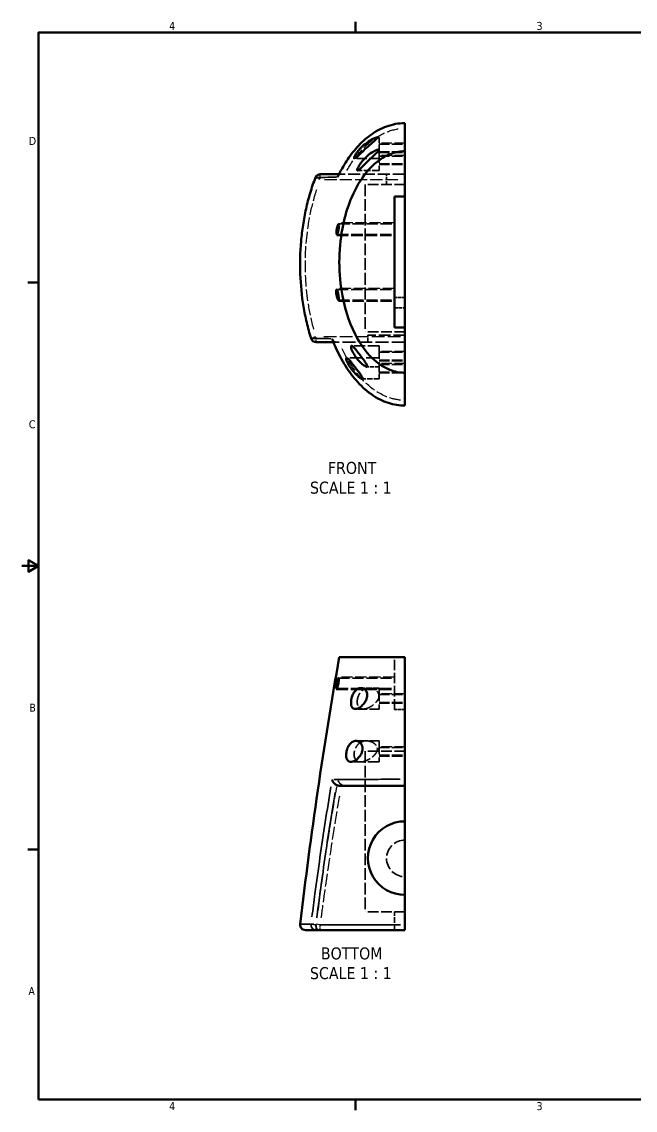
# Model space of a CAD drawing. Header units: millimetres. Extents: x 13 to 546, y 6 to 425.
# Drawn here: x 12.7 to 246.2, y 8.6 to 423.2 of the extents above; entities that cross this region are included whole.
import ezdxf

# ---------------------------------------------------------------- set-up
doc = ezdxf.new("R2010")
doc.units = ezdxf.units.MM
doc.header["$LTSCALE"] = 25.4
doc.linetypes.add('DASHED', pattern=[0.2067, 0.1654, -0.0413])
for name, color, linetype, lineweight in [('Border (ANSI)', 7, 'Continuous', 70), ('Hidden (ANSI)', 7, 'DASHED', 35), ('Hidden Narrow (ANSI)', 7, 'DASHED', 25), ('Symbol (ANSI)', 7, 'Continuous', 25), ('Visible (ANSI)', 7, 'Continuous', 50), ('Visible Narrow (ANSI)', 7, 'Continuous', 35)]:
    doc.layers.add(name, color=color, linetype=linetype, lineweight=lineweight)
doc.styles.add('Label Text (ANSI)', font='tahoma.ttf')
doc.styles.add('Note Text (ANSI)', font='tahoma.ttf')

# ---------------------------------------------------------------- blocks, each defined once
blk = doc.blocks.new('Borders Default Border')
at = {"layer": 'Border (ANSI)'}
for p, q in [((5.5, 16.5), (5.5, 16.66)), ((0.75, 12.75), (0.59, 12.75)), ((0.75, 4.25), (0.59, 4.25)), ((5.5, 0.5), (5.5, 0.34))]:
    blk.add_line(p, q, dxfattribs=at)
at = {"layer": 'Border (ANSI)', "flags": 128}
for points in [[(0.75, 0.5), (0.75, 16.5), (21.25, 16.5), (21.25, 0.5), (0.75, 0.5)], [(0.5, 8.5), (0.75, 8.5), (0.6, 8.587), (0.6, 8.413), (0.75, 8.5)]]:
    blk.add_lwpolyline(points, dxfattribs=at)
at = {"layer": 'Border (ANSI)', "char_height": 0.12, "attachment_point": 7, "style": 'Note Text (ANSI)'}
for s, insert in [('4', (2.708, 16.54)), ('3', (8.213, 16.537)), ('D', (0.606, 14.815)), ('C', (0.606, 10.563)), ('B', (0.613, 6.315)), ('A', (0.599, 2.065)), ('4', (2.708, 0.34)), ('3', (8.213, 0.337))]:
    blk.add_mtext(s, dxfattribs=dict(at, insert=insert))

msp = doc.modelspace()

# ---------------------------------------------------------------- linework, layer by layer
at = {"layer": 'Hidden (ANSI)', "ltscale": 0.060031}
msp.add_line((148.65, 379.15), (147.85, 379.15), dxfattribs=at)
at = {"layer": 'Hidden (ANSI)', "ltscale": 0.516027}
for p, q in [((148.65, 379.15), (148.65, 374.56)), ((148.65, 291.8), (148.65, 287.21))]:
    msp.add_line(p, q, dxfattribs=at)
at = {"layer": 'Hidden (ANSI)', "ltscale": 0.015845}
msp.add_line((148.65, 374.56), (148.44, 374.56), dxfattribs=at)
at = {"layer": 'Hidden (ANSI)', "ltscale": 0.940947}
for p, q in [((148.65, 376.65), (158.53, 376.65)), ((148.65, 373.65), (158.53, 373.65)), ((148.65, 372.06), (158.53, 372.06)), ((148.65, 369.06), (158.53, 369.06)), ((148.65, 297.3), (158.53, 297.3)), ((148.65, 294.3), (158.53, 294.3)), ((148.65, 292.71), (158.53, 292.71)), ((148.65, 289.71), (158.53, 289.71)), ((148.65, 166.91), (158.53, 166.91)), ((148.65, 163.91), (158.53, 163.91)), ((148.65, 146.78), (158.53, 146.78)), ((148.65, 143.78), (158.53, 143.78))]:
    msp.add_line(p, q, dxfattribs=at)
at = {"layer": 'Hidden (ANSI)', "ltscale": 1.196756}
for p, q in [((148.65, 374.56), (148.65, 366.56)), ((148.65, 299.8), (148.65, 291.8)), ((148.65, 169.41), (148.65, 161.41)), ((148.65, 149.28), (148.65, 141.28))]:
    msp.add_line(p, q, dxfattribs=at)
at = {"layer": 'Hidden (ANSI)', "ltscale": 0.891904}
msp.add_line((148.65, 371.15), (139.29, 371.15), dxfattribs=at)
at = {"layer": 'Hidden (ANSI)', "ltscale": 0.400317}
msp.add_line((133.47, 365.18), (134.37, 365.18), dxfattribs=at)
at = {"layer": 'Hidden (ANSI)', "ltscale": 0.027202}
msp.add_line((134.37, 365.18), (134.43, 365.18), dxfattribs=at)
at = {"layer": 'Hidden (ANSI)', "ltscale": 0.101461}
msp.add_line((134.43, 365.18), (135.72, 365.18), dxfattribs=at)
at = {"layer": 'Hidden (ANSI)', "ltscale": 1.086303}
msp.add_line((158.53, 365.18), (135.72, 365.18), dxfattribs=at)
at = {"layer": 'Hidden (ANSI)', "ltscale": 0.611108}
msp.add_line((148.65, 366.56), (140.5, 366.56), dxfattribs=at)
at = {"layer": 'Hidden (ANSI)', "ltscale": 0.292549}
msp.add_line((151.53, 361.28), (151.53, 365.18), dxfattribs=at)
at = {"layer": 'Hidden (ANSI)', "ltscale": 0.958697}
for p, q in [((158.53, 361.28), (143.43, 361.28)), ((158.53, 305.08), (143.43, 305.08)), ((158.53, 145.31), (143.43, 145.31)), ((158.53, 84.11), (143.43, 84.11))]:
    msp.add_line(p, q, dxfattribs=at)
at = {"layer": 'Hidden (ANSI)', "ltscale": 1.070439}
msp.add_line((143.43, 361.28), (143.43, 305.08), dxfattribs=at)
at = {"layer": 'Hidden (ANSI)', "ltscale": 1.011202}
msp.add_line((133.3, 346.19), (154.53, 346.19), dxfattribs=at)
at = {"layer": 'Hidden (ANSI)', "ltscale": 1.044776}
msp.add_line((132.59, 342.19), (154.53, 342.19), dxfattribs=at)
at = {"layer": 'Hidden (ANSI)', "ltscale": 1.048241}
msp.add_line((132.52, 321.19), (154.53, 321.19), dxfattribs=at)
at = {"layer": 'Hidden (ANSI)', "ltscale": 1.016117}
msp.add_line((133.19, 317.19), (154.53, 317.19), dxfattribs=at)
at = {"layer": 'Hidden (ANSI)', "ltscale": 0.299852}
for p, q in [((158.53, 318.18), (154.53, 318.18)), ((154.53, 314.18), (158.53, 314.18)), ((158.53, 161.21), (154.53, 161.21))]:
    msp.add_line(p, q, dxfattribs=at)
at = {"layer": 'Hidden (ANSI)', "ltscale": 1.051882}
msp.add_line((158.53, 303.88), (144.43, 303.88), dxfattribs=at)
at = {"layer": 'Hidden (ANSI)', "ltscale": 0.202368}
msp.add_line((144.43, 303.88), (144.43, 301.18), dxfattribs=at)
at = {"layer": 'Hidden (ANSI)', "ltscale": 0.471826}
msp.add_line((132.36, 301.18), (131.33, 301.18), dxfattribs=at)
at = {"layer": 'Hidden (ANSI)', "ltscale": 0.020401}
msp.add_line((132.36, 301.18), (132.4, 301.18), dxfattribs=at)
at = {"layer": 'Hidden (ANSI)', "ltscale": 0.084509}
msp.add_line((133.49, 301.18), (132.4, 301.18), dxfattribs=at)
at = {"layer": 'Hidden (ANSI)', "ltscale": 1.192614}
msp.add_line((158.53, 301.18), (133.49, 301.18), dxfattribs=at)
at = {"layer": 'Hidden (ANSI)', "ltscale": 0.99778}
msp.add_line((148.65, 299.8), (138.17, 299.8), dxfattribs=at)
at = {"layer": 'Hidden (ANSI)', "ltscale": 1.177346}
msp.add_line((148.65, 295.21), (136.29, 295.21), dxfattribs=at)
at = {"layer": 'Hidden (ANSI)', "ltscale": 0.352322}
msp.add_line((148.65, 291.8), (143.95, 291.8), dxfattribs=at)
at = {"layer": 'Hidden (ANSI)', "ltscale": 0.478925}
msp.add_line((148.65, 287.21), (142.26, 287.21), dxfattribs=at)
at = {"layer": 'Hidden (ANSI)', "ltscale": 0.952348}
msp.add_line((154.53, 161.21), (154.53, 181.21), dxfattribs=at)
at = {"layer": 'Hidden (ANSI)', "ltscale": 1.016409}
msp.add_line((133.19, 173.21), (154.53, 173.21), dxfattribs=at)
at = {"layer": 'Hidden (ANSI)', "ltscale": 1.050631}
msp.add_line((132.47, 169.21), (154.53, 169.21), dxfattribs=at)
at = {"layer": 'Hidden (ANSI)', "ltscale": 0.517718}
msp.add_line((148.65, 169.41), (141.75, 169.41), dxfattribs=at)
at = {"layer": 'Hidden (ANSI)', "ltscale": 0.858084}
msp.add_line((148.65, 161.41), (139.64, 161.41), dxfattribs=at)
at = {"layer": 'Hidden (ANSI)', "ltscale": 0.8351}
msp.add_line((148.65, 149.28), (139.88, 149.28), dxfattribs=at)
at = {"layer": 'Hidden (ANSI)', "ltscale": 1.059704}
msp.add_line((143.43, 145.31), (143.43, 84.11), dxfattribs=at)
at = {"layer": 'Hidden (ANSI)', "ltscale": 1.017646}
msp.add_line((148.65, 141.28), (137.97, 141.28), dxfattribs=at)
at = {"layer": 'Hidden (ANSI)', "ltscale": 0.517318}
msp.add_line((154.53, 77.21), (154.53, 84.11), dxfattribs=at)
at = {"layer": 'Hidden (ANSI)', "ltscale": 1.047162}
msp.add_arc((158.53, 104.51), 7, 90, 270, dxfattribs=at)
at = {"layer": 'Hidden (ANSI)', "ltscale": 0.179649}
msp.add_open_spline([(134.43, 365.18), (134.22, 365.18), (134.02, 365.14), (133.61, 364.98), (133.41, 364.83), (133.17, 364.55), (133.1, 364.43), (133.04, 364.31)], degree=3, knots=[0, 0, 0, 0, 0.0759867, 0.0759867, 0.1781438, 0.1781438, 0.2383045, 0.2383045, 0.2383045, 0.2383045], dxfattribs=at)
at = {"layer": 'Hidden (ANSI)', "ltscale": 0.193706}
msp.add_open_spline([(132.4, 301.18), (132.2, 301.18), (132, 301.21), (131.61, 301.36), (131.42, 301.49), (131.12, 301.81), (131.01, 301.99), (130.93, 302.19)], degree=3, knots=[-0.3025232, -0.3025232, -0.3025232, -0.3025232, -0.2313211, -0.2313211, -0.1362394, -0.1362394, -0.0429969, -0.0429969, -0.0429969, -0.0429969], dxfattribs=at)
at = {"layer": 'Hidden (ANSI)', "ltscale": 1.214758}
msp.add_open_spline([(132.46, 169.39), (132.45, 169.43), (132.45, 169.47), (132.43, 169.64), (132.43, 169.8), (132.46, 170.2), (132.48, 170.44), (132.55, 170.95), (132.59, 171.21), (132.69, 171.73), (132.74, 171.98), (132.86, 172.44), (132.93, 172.65), (133.04, 172.96), (133.1, 173.06), (133.19, 173.19), (133.23, 173.21), (133.3, 173.2), (133.33, 173.17), (133.39, 173.03), (133.41, 172.92), (133.43, 172.62), (133.43, 172.43), (133.4, 171.98), (133.38, 171.73), (133.3, 171.21), (133.25, 170.95), (133.13, 170.44), (133.07, 170.21), (132.93, 169.78), (132.86, 169.6), (132.74, 169.36), (132.68, 169.28), (132.6, 169.21), (132.56, 169.2), (132.5, 169.25), (132.48, 169.31), (132.46, 169.39)], degree=3, knots=[-1.278527, -1.278527, -1.278527, -1.278527, -1.25344, -1.25344, -1.180474, -1.180474, -1.102227, -1.102227, -1.021704, -1.021704, -0.942033, -0.942033, -0.858075, -0.858075, -0.785274, -0.785274, -0.722041, -0.722041, -0.660059, -0.660059, -0.592172, -0.592172, -0.515067, -0.515067, -0.437083, -0.437083, -0.356631, -0.356631, -0.276387, -0.276387, -0.191619, -0.191619, -0.122376, -0.122376, -0.061811, -0.061811, 0, 0, 0, 0], dxfattribs=at)
at = {"layer": 'Hidden (ANSI)', "ltscale": 1.17853}
msp.add_open_spline([(141.95, 161.5), (141.72, 161.57), (141.5, 161.67), (141.05, 162), (140.84, 162.26), (140.53, 162.88), (140.43, 163.23), (140.34, 164), (140.34, 164.41), (140.46, 165.29), (140.57, 165.74), (140.92, 166.7), (141.18, 167.17), (141.84, 168.09), (142.28, 168.51), (143.4, 169.2), (144.07, 169.39), (145.52, 169.43), (146.29, 169.23), (147.43, 168.61), (147.85, 168.26), (148.33, 167.6), (148.48, 167.32), (148.63, 166.76), (148.65, 166.51), (148.62, 165.96), (148.55, 165.67), (148.26, 164.95), (147.99, 164.54), (147.21, 163.6), (146.57, 163.04), (145.17, 162.11), (144.42, 161.75), (143.05, 161.38), (142.46, 161.36), (141.95, 161.5)], degree=3, knots=[-2.991896, -2.991896, -2.991896, -2.991896, -2.87525, -2.87525, -2.727675, -2.727675, -2.597111, -2.597111, -2.469593, -2.469593, -2.332664, -2.332664, -2.166637, -2.166637, -1.963691, -1.963691, -1.723685, -1.723685, -1.447055, -1.447055, -1.241791, -1.241791, -1.121778, -1.121778, -1.031571, -1.031571, -0.931719, -0.931719, -0.773649, -0.773649, -0.516023, -0.516023, -0.251025, -0.251025, 0, 0, 0, 0], dxfattribs=at)
at = {"layer": 'Hidden (ANSI)', "ltscale": 1.005126}
msp.add_open_spline([(141.26, 141.32), (140.91, 141.37), (140.57, 141.49), (140, 141.86), (139.76, 142.12), (139.4, 142.73), (139.28, 143.07), (139.15, 143.82), (139.14, 144.21), (139.22, 145.06), (139.32, 145.5), (139.64, 146.42), (139.88, 146.88), (140.51, 147.79), (140.94, 148.23), (142.03, 148.95), (142.67, 149.17), (144.11, 149.35), (144.9, 149.23), (146.26, 148.73), (146.82, 148.38), (147.5, 147.69), (147.72, 147.38), (147.96, 146.79), (148.02, 146.55), (148.04, 146.01), (148, 145.73), (147.79, 145.08), (147.6, 144.73), (146.98, 143.86), (146.44, 143.35), (145.07, 142.32), (144.2, 141.85), (142.57, 141.31), (141.87, 141.23), (141.26, 141.32)], degree=3, knots=[-3.210487, -3.210487, -3.210487, -3.210487, -3.049012, -3.049012, -2.897279, -2.897279, -2.764695, -2.764695, -2.636933, -2.636933, -2.500361, -2.500361, -2.334445, -2.334445, -2.126086, -2.126086, -1.886859, -1.886859, -1.595586, -1.595586, -1.339296, -1.339296, -1.185715, -1.185715, -1.087279, -1.087279, -0.983858, -0.983858, -0.838857, -0.838857, -0.589207, -0.589207, -0.275307, -0.275307, 0, 0, 0, 0], dxfattribs=at)
at = {"layer": 'Hidden (ANSI)', "ltscale": 0.211927}
msp.add_open_spline([(134.43, 132.57), (134.22, 132.7), (134.02, 132.86), (133.61, 133.26), (133.41, 133.51), (133.11, 134.02), (133, 134.27), (132.93, 134.52), (132.93, 134.52), (132.93, 134.52)], degree=3, knots=[0, 0, 0, 0, 0.0759867, 0.0759867, 0.1781438, 0.1781438, 0.2800454, 0.2800454, 0.2809061, 0.2809061, 0.2809061, 0.2809061], dxfattribs=at)
at = {"layer": 'Hidden (ANSI)', "ltscale": 0.101461}
msp.add_open_spline([(134.43, 132.57), (134.53, 132.51), (134.64, 132.45), (135.06, 132.27), (135.39, 132.21), (135.72, 132.21)], degree=3, knots=[-0.1357232, -0.1357232, -0.1357232, -0.1357232, -0.0987747, -0.0987747, 0, 0, 0, 0], dxfattribs=at)
at = {"layer": 'Hidden Narrow (ANSI)', "ltscale": 0.940947}
for p, q in [((158.53, 376.92), (148.65, 376.92)), ((148.65, 373.38), (158.53, 373.38)), ((158.53, 372.33), (148.65, 372.33)), ((148.65, 368.78), (158.53, 368.78)), ((158.53, 297.57), (148.65, 297.57)), ((148.65, 294.03), (158.53, 294.03)), ((158.53, 292.98), (148.65, 292.98)), ((148.65, 289.44), (158.53, 289.44)), ((158.53, 167.18), (148.65, 167.18)), ((148.65, 163.64), (158.53, 163.64)), ((158.53, 147.05), (148.65, 147.05)), ((148.65, 143.51), (158.53, 143.51))]:
    msp.add_line(p, q, dxfattribs=at)
at = {"layer": 'Hidden Narrow (ANSI)', "ltscale": 0.211924}
for p, q in [((126.32, 363.34), (126.32, 365.18)), ((124.68, 301.18), (124.68, 303.02)), ((126.32, 77.22), (126.32, 79.05))]:
    msp.add_line(p, q, dxfattribs=at)
at = {"layer": 'Hidden Narrow (ANSI)', "ltscale": 0.195281}
msp.add_line((124.49, 363.88), (126.19, 363.23), dxfattribs=at)
at = {"layer": 'Hidden Narrow (ANSI)', "ltscale": 1.10425}
msp.add_line((127.93, 363.18), (156.92, 363.18), dxfattribs=at)
at = {"layer": 'Hidden Narrow (ANSI)', "ltscale": 1.007416}
msp.add_line((154.53, 346.56), (133.38, 346.56), dxfattribs=at)
at = {"layer": 'Hidden Narrow (ANSI)', "ltscale": 1.047372}
msp.add_line((132.54, 341.81), (154.53, 341.81), dxfattribs=at)
at = {"layer": 'Hidden Narrow (ANSI)', "ltscale": 1.050705}
msp.add_line((154.53, 321.56), (132.47, 321.56), dxfattribs=at)
at = {"layer": 'Hidden Narrow (ANSI)', "ltscale": 1.012476}
msp.add_line((133.27, 316.81), (154.53, 316.81), dxfattribs=at)
at = {"layer": 'Hidden Narrow (ANSI)', "ltscale": 0.195926}
msp.add_line((124.54, 303.13), (122.81, 302.59), dxfattribs=at)
at = {"layer": 'Hidden Narrow (ANSI)', "ltscale": 1.160499}
msp.add_line((156.84, 303.18), (126.38, 303.18), dxfattribs=at)
at = {"layer": 'Hidden Narrow (ANSI)', "ltscale": 1.013135}
msp.add_line((154.53, 173.59), (133.26, 173.59), dxfattribs=at)
at = {"layer": 'Hidden Narrow (ANSI)', "ltscale": 1.053843}
msp.add_line((132.4, 168.83), (154.53, 168.83), dxfattribs=at)
at = {"layer": 'Hidden Narrow (ANSI)', "ltscale": 0.162948}
msp.add_line((126.2, 79.23), (124.52, 79.45), dxfattribs=at)
at = {"layer": 'Hidden Narrow (ANSI)', "ltscale": 0.228566}
msp.add_ellipse((126.32, 79.21), major_axis=(0, -2), ratio=0.933858, start_param=4.673797, end_param=6.198481, dxfattribs=at)
at = {"layer": 'Hidden Narrow (ANSI)', "ltscale": 1.033533}
msp.add_open_spline([(136.44, 366.51), (137.72, 368.77), (139.17, 370.93), (142.14, 374.52), (143.59, 376.01), (145.18, 377.33), (146.34, 378.3), (147.59, 379.18), (151.02, 381.13), (153.33, 381.99), (156.16, 382.44), (156.59, 382.5), (157.03, 382.53)], degree=3, knots=[10.284039, 10.284039, 10.284039, 10.284039, 11.062738, 11.062738, 11.682755, 11.682755, 11.682755, 12.138037, 12.138037, 12.866487, 12.866487, 12.997293, 12.997293, 12.997293, 12.997293], dxfattribs=at)
at = {"layer": 'Hidden Narrow (ANSI)', "ltscale": 1.047157}
msp.add_open_spline([(123.83, 306.11), (122.98, 309.24), (122.31, 312.42), (120.87, 321.51), (120.5, 327.48), (120.66, 333.45), (120.81, 339.14), (121.44, 344.82), (123.3, 353.75), (124.19, 357.07), (125.29, 360.31)], degree=3, knots=[5.420206, 5.420206, 5.420206, 5.420206, 6.393373, 6.393373, 8.182291, 8.182291, 8.182291, 9.891532, 9.891532, 10.918787, 10.918787, 10.918787, 10.918787], dxfattribs=at)
at = {"layer": 'Hidden Narrow (ANSI)', "ltscale": 1.011793}
msp.add_open_spline([(156.77, 279.08), (154.98, 279.26), (153.22, 279.71), (148.5, 281.61), (145.77, 283.56), (143.41, 285.85), (141.75, 287.46), (140.26, 289.25), (137.15, 293.66), (135.65, 296.36), (134.3, 299.29), (134.25, 299.42), (134.19, 299.55)], degree=3, knots=[0.177071, 0.177071, 0.177071, 0.177071, 0.716173, 0.716173, 1.703204, 1.703204, 1.703204, 2.396999, 2.396999, 3.321925, 3.321925, 3.364352, 3.364352, 3.364352, 3.364352], dxfattribs=at)
at = {"layer": 'Hidden Narrow (ANSI)', "ltscale": 1.185614}
msp.add_open_spline([(156.74, 134.61), (156.3, 134.61), (155.86, 134.61), (152.76, 134.6), (150.23, 134.6), (146.51, 134.58), (145.17, 134.58), (143.92, 134.57), (142.22, 134.56), (140.69, 134.56), (137.37, 134.54), (135.72, 134.53), (134.08, 134.53), (133.88, 134.53), (133.68, 134.53)], degree=3, knots=[-12.986108, -12.986108, -12.986108, -12.986108, -12.866487, -12.866487, -12.138037, -12.138037, -11.682755, -11.682755, -11.682755, -11.062738, -11.062738, -10.198363, -10.198363, -10.071531, -10.071531, -10.071531, -10.071531], dxfattribs=at)
at = {"layer": 'Hidden Narrow (ANSI)', "ltscale": 1.061227}
msp.add_open_spline([(132.45, 131.78), (130.89, 122.85), (129.45, 113.89), (128.09, 104.93), (127.39, 100.31), (126.72, 95.7), (125.65, 88.13), (125.24, 85.17), (124.84, 82.22)], degree=3, knots=[-5.512404, -5.512404, -5.512404, -5.512404, -2.795589, -2.795589, -2.795589, -1.397794, -1.397794, -0.504451, -0.504451, -0.504451, -0.504451], dxfattribs=at)
at = {"layer": 'Hidden Narrow (ANSI)', "ltscale": 1.148741}
msp.add_open_spline([(126.68, 81.87), (127.08, 84.86), (127.49, 87.84), (128.56, 95.44), (129.23, 100.04), (129.92, 104.65), (131.17, 112.97), (132.5, 121.28), (133.91, 129.57)], degree=3, knots=[0.494296, 0.494296, 0.494296, 0.494296, 1.397794, 1.397794, 2.795589, 2.795589, 2.795589, 5.31946, 5.31946, 5.31946, 5.31946], dxfattribs=at)
at = {"layer": 'Hidden Narrow (ANSI)', "ltscale": 0.024472}
msp.add_open_spline([(134.37, 132.23), (134.39, 132.34), (134.41, 132.44), (134.43, 132.55)], degree=3, dxfattribs=at)
at = {"layer": 'Hidden Narrow (ANSI)', "ltscale": 1.15788}
msp.add_open_spline([(123.88, 79.46), (122.53, 79.45), (121.47, 79.45), (119.47, 79.45), (118.82, 79.45), (118.67, 79.45), (118.66, 79.45), (118.65, 79.45), (118.65, 79.45)], degree=3, knots=[-11.058989, -11.058989, -11.058989, -11.058989, -9.891532, -9.891532, -8.182291, -8.182291, -8.182291, -8.084045, -8.084045, -8.084045, -8.084045], dxfattribs=at)
at = {"layer": 'Visible (ANSI)'}
for p, q in [((158.53, 384.6), (158.53, 384.56)), ((158.53, 384.56), (158.53, 373.89)), ((158.53, 356.69), (158.53, 373.89)), ((126.32, 365.18), (133.47, 365.18)), ((158.53, 356.69), (154.53, 356.69)), ((154.53, 356.69), (154.53, 306.69)), ((158.53, 306.69), (158.53, 356.69)), ((154.53, 306.69), (158.53, 306.69)), ((158.53, 289.48), (158.53, 306.69)), ((131.33, 301.18), (124.68, 301.18)), ((158.53, 289.48), (158.53, 277.04)), ((158.53, 277.04), (158.53, 276.99)), ((133.54, 181.21), (158.53, 181.21)), ((158.53, 181.21), (158.53, 134.64)), ((158.53, 134.64), (158.53, 132.21)), ((158.53, 132.21), (133.49, 132.21)), ((158.53, 118.61), (158.53, 132.21)), ((158.53, 90.61), (158.53, 118.61)), ((158.53, 79.21), (158.53, 90.61)), ((158.53, 77.21), (158.53, 79.21)), ((124.68, 77.21), (120.62, 77.21)), ((158.53, 77.21), (124.68, 77.21))]:
    msp.add_line(p, q, dxfattribs=at)
for centre, radius, start, end in [((126.32, 363.18), 2, 90, 159.0444), ((124.68, 303.18), 2, 197.2946, 270), ((158.43, 104.61), 14, 89.5943, 270.4057), ((120.62, 79.21), 2, 173.2553, 270)]:
    msp.add_arc(centre, radius, start, end, dxfattribs=at)
for points, knots in [([(133.04, 364.31), (134, 366.3), (135.08, 368.25), (137.51, 372), (138.86, 373.8), (141.89, 377.15), (143.57, 378.71), (146.37, 380.74), (147.34, 381.36), (149.39, 382.47), (150.46, 382.95), (152.67, 383.75), (153.82, 384.07), (156.15, 384.49), (157.34, 384.6), (158.53, 384.6)], [9.938061, 9.938061, 9.938061, 9.938061, 10.580055, 10.580055, 11.222048, 11.222048, 11.864042, 11.864042, 12.185039, 12.185039, 12.506035, 12.506035, 12.827032, 12.827032, 13.148029, 13.148029, 13.148029, 13.148029]), ([(141.26, 374.63), (140.91, 374.23), (140.57, 373.81), (140, 373.03), (139.76, 372.66), (139.4, 372.05), (139.28, 371.79), (139.15, 371.41), (139.14, 371.28), (139.22, 371.13), (139.32, 371.14), (139.64, 371.28), (139.88, 371.46), (140.51, 371.98), (140.94, 372.38), (142.03, 373.41), (142.67, 374.02), (144.11, 375.37), (144.9, 376.08), (146.26, 377.27), (146.82, 377.75), (147.5, 378.36), (147.72, 378.58), (147.96, 378.86), (148.02, 378.96), (148.04, 379.1), (148, 379.14), (147.79, 379.17), (147.6, 379.13), (146.98, 378.93), (146.44, 378.7), (145.07, 377.93), (144.2, 377.34), (142.57, 376), (141.87, 375.31), (141.26, 374.63)], [-3.210487, -3.210487, -3.210487, -3.210487, -3.049012, -3.049012, -2.897279, -2.897279, -2.764695, -2.764695, -2.636933, -2.636933, -2.500361, -2.500361, -2.334445, -2.334445, -2.126086, -2.126086, -1.886859, -1.886859, -1.595586, -1.595586, -1.339296, -1.339296, -1.185715, -1.185715, -1.087279, -1.087279, -0.983858, -0.983858, -0.838857, -0.838857, -0.589207, -0.589207, -0.275307, -0.275307, 0, 0, 0, 0]), ([(158.53, 373.89), (156.86, 373.89), (155.21, 373.6), (151.94, 372.5), (150.37, 371.66), (146.17, 368.71), (143.66, 365.97), (138.34, 357.59), (136, 351.34), (133.14, 336.06), (133.15, 327.1), (135.91, 312.64), (137.87, 307.09), (142.2, 299.47), (144.33, 296.61), (148.67, 292.77), (150.64, 291.46), (154.65, 289.88), (156.57, 289.48), (158.53, 289.48)], [-10.365401, -10.365401, -10.365401, -10.365401, -9.745224, -9.745224, -9.087405, -9.087405, -7.849207, -7.849207, -6.059419, -6.059419, -3.904824, -3.904824, -2.323842, -2.323842, -1.291761, -1.291761, -0.590045, -0.590045, 0, 0, 0, 0]), ([(141.95, 369.7), (141.72, 369.4), (141.5, 369.09), (141.05, 368.41), (140.84, 368.04), (140.53, 367.42), (140.43, 367.17), (140.34, 366.79), (140.34, 366.66), (140.46, 366.53), (140.57, 366.54), (140.92, 366.73), (141.18, 366.93), (141.84, 367.52), (142.28, 367.96), (143.4, 369.09), (144.07, 369.77), (145.52, 371.21), (146.29, 371.94), (147.43, 373.01), (147.85, 373.41), (148.33, 373.91), (148.48, 374.08), (148.63, 374.33), (148.65, 374.41), (148.62, 374.53), (148.55, 374.56), (148.26, 374.55), (147.99, 374.48), (147.21, 374.17), (146.57, 373.85), (145.17, 372.91), (144.42, 372.32), (143.05, 371.02), (142.46, 370.35), (141.95, 369.7)], [-2.991896, -2.991896, -2.991896, -2.991896, -2.87525, -2.87525, -2.727675, -2.727675, -2.597111, -2.597111, -2.469593, -2.469593, -2.332664, -2.332664, -2.166637, -2.166637, -1.963691, -1.963691, -1.723685, -1.723685, -1.447055, -1.447055, -1.241791, -1.241791, -1.121778, -1.121778, -1.031571, -1.031571, -0.931719, -0.931719, -0.773649, -0.773649, -0.516023, -0.516023, -0.251025, -0.251025, 0, 0, 0, 0]), ([(122.77, 302.58), (122.15, 304.57), (121.61, 306.59), (120.66, 310.64), (120.25, 312.69), (119.24, 318.84), (118.84, 322.98), (118.54, 331.29), (118.64, 335.45), (119.18, 341.66), (119.43, 343.73), (120.06, 347.84), (120.44, 349.88), (121.33, 353.95), (121.85, 355.97), (123.04, 359.96), (123.71, 361.94), (124.46, 363.9)], [5.11473, 5.11473, 5.11473, 5.11473, 5.725683, 5.725683, 6.336637, 6.336637, 7.558543, 7.558543, 8.78045, 8.78045, 9.391403, 9.391403, 10.002357, 10.002357, 10.61331, 10.61331, 11.224264, 11.224264, 11.224264, 11.224264]), ([(133.04, 364.31), (133, 364.22), (132.96, 364.13), (132.93, 364.03), (132.93, 364.03), (132.93, 364.03)], [0.23830452, 0.23830452, 0.23830452, 0.23830452, 0.28004535, 0.28004535, 0.28090614, 0.28090614, 0.28090614, 0.28090614]), ([(132.46, 343.35), (132.45, 343.27), (132.45, 343.2), (132.43, 342.92), (132.43, 342.74), (132.46, 342.44), (132.48, 342.32), (132.55, 342.19), (132.59, 342.17), (132.69, 342.24), (132.74, 342.32), (132.86, 342.59), (132.93, 342.77), (133.04, 343.18), (133.1, 343.39), (133.19, 343.82), (133.23, 344.03), (133.3, 344.44), (133.33, 344.64), (133.39, 345.05), (133.41, 345.25), (133.43, 345.63), (133.43, 345.79), (133.4, 346.05), (133.38, 346.13), (133.3, 346.2), (133.25, 346.19), (133.13, 346.05), (133.07, 345.93), (132.93, 345.61), (132.86, 345.4), (132.74, 344.97), (132.68, 344.75), (132.6, 344.34), (132.56, 344.14), (132.5, 343.74), (132.48, 343.54), (132.46, 343.35)], [-1.278527, -1.278527, -1.278527, -1.278527, -1.25344, -1.25344, -1.180474, -1.180474, -1.102227, -1.102227, -1.021704, -1.021704, -0.942033, -0.942033, -0.858075, -0.858075, -0.785274, -0.785274, -0.722041, -0.722041, -0.660059, -0.660059, -0.592172, -0.592172, -0.515067, -0.515067, -0.437083, -0.437083, -0.356631, -0.356631, -0.276387, -0.276387, -0.191619, -0.191619, -0.122376, -0.122376, -0.061811, -0.061811, 0, 0, 0, 0]), ([(132.49, 319.08), (132.5, 318.98), (132.52, 318.89), (132.59, 318.57), (132.64, 318.35), (132.77, 317.91), (132.84, 317.71), (132.98, 317.4), (133.05, 317.29), (133.16, 317.18), (133.21, 317.17), (133.28, 317.25), (133.31, 317.34), (133.34, 317.59), (133.34, 317.76), (133.32, 318.14), (133.31, 318.34), (133.26, 318.74), (133.23, 318.93), (133.16, 319.34), (133.12, 319.55), (133.03, 319.99), (132.97, 320.21), (132.85, 320.62), (132.79, 320.8), (132.67, 321.06), (132.61, 321.14), (132.51, 321.2), (132.47, 321.18), (132.4, 321.05), (132.38, 320.94), (132.35, 320.65), (132.35, 320.45), (132.36, 320.06), (132.38, 319.86), (132.42, 319.47), (132.45, 319.27), (132.49, 319.08)], [-1.279083, -1.279083, -1.279083, -1.279083, -1.250041, -1.250041, -1.178041, -1.178041, -1.093651, -1.093651, -1.010352, -1.010352, -0.932781, -0.932781, -0.859115, -0.859115, -0.781713, -0.781713, -0.71565, -0.71565, -0.654838, -0.654838, -0.591073, -0.591073, -0.515783, -0.515783, -0.43227, -0.43227, -0.350283, -0.350283, -0.273039, -0.273039, -0.199544, -0.199544, -0.122121, -0.122121, -0.059149, -0.059149, 0, 0, 0, 0]), ([(130.93, 302.19), (130.9, 302.28), (130.87, 302.38), (130.85, 302.48), (130.85, 302.48), (130.85, 302.48)], [-0.04299687, -0.04299687, -0.04299687, -0.04299687, 0, 0, 0.00087374, 0.00087374, 0.00087374, 0.00087374]), ([(158.53, 276.99), (157.48, 276.99), (156.42, 277.08), (154.32, 277.42), (153.27, 277.67), (151.16, 278.36), (150.09, 278.8), (147.91, 279.89), (146.82, 280.56), (144.68, 282.06), (143.65, 282.9), (141.7, 284.69), (140.78, 285.64), (138.2, 288.6), (136.7, 290.73), (134.04, 295.17), (132.88, 297.48), (131.55, 300.62), (131.23, 301.4), (130.93, 302.19)], [0, 0, 0, 0, 0.283988, 0.283988, 0.575515, 0.575515, 0.890271, 0.890271, 1.245369, 1.245369, 1.618071, 1.618071, 1.990773, 1.990773, 2.736178, 2.736178, 3.481582, 3.481582, 3.727022, 3.727022, 3.727022, 3.727022]), ([(138.74, 297.34), (138.8, 297.21), (138.87, 297.08), (139.22, 296.44), (139.54, 295.93), (140.36, 294.78), (140.87, 294.17), (141.85, 293.14), (142.33, 292.71), (143.08, 292.16), (143.37, 291.99), (143.79, 291.82), (143.94, 291.79), (144.13, 291.84), (144.17, 291.92), (144.15, 292.19), (144.08, 292.36), (143.84, 292.83), (143.65, 293.14), (143.15, 293.89), (142.8, 294.37), (141.99, 295.48), (141.53, 296.1), (140.63, 297.27), (140.19, 297.83), (139.46, 298.72), (139.16, 299.06), (138.67, 299.54), (138.48, 299.7), (138.19, 299.83), (138.09, 299.82), (137.99, 299.65), (137.98, 299.5), (138.04, 299.06), (138.12, 298.77), (138.37, 298.09), (138.54, 297.72), (138.74, 297.34)], [-2.851776, -2.851776, -2.851776, -2.851776, -2.805397, -2.805397, -2.625469, -2.625469, -2.381518, -2.381518, -2.151811, -2.151811, -1.987999, -1.987999, -1.864461, -1.864461, -1.744711, -1.744711, -1.627752, -1.627752, -1.483545, -1.483545, -1.297153, -1.297153, -1.081596, -1.081596, -0.866345, -0.866345, -0.689662, -0.689662, -0.539391, -0.539391, -0.405575, -0.405575, -0.276214, -0.276214, -0.137991, -0.137991, 0, 0, 0, 0]), ([(137.48, 291.94), (137.65, 291.67), (137.84, 291.39), (138.46, 290.51), (138.93, 289.93), (139.9, 288.86), (140.42, 288.37), (141.23, 287.72), (141.54, 287.5), (142, 287.26), (142.16, 287.2), (142.37, 287.21), (142.43, 287.26), (142.43, 287.47), (142.38, 287.63), (142.16, 288.07), (141.97, 288.36), (141.48, 289.08), (141.16, 289.53), (140.42, 290.51), (140, 291.06), (139.15, 292.15), (138.72, 292.7), (137.94, 293.66), (137.59, 294.09), (137.01, 294.71), (136.78, 294.93), (136.44, 295.18), (136.32, 295.23), (136.16, 295.17), (136.13, 295.07), (136.15, 294.73), (136.22, 294.49), (136.43, 293.89), (136.59, 293.54), (136.98, 292.77), (137.21, 292.36), (137.48, 291.94)], [-2.875866, -2.875866, -2.875866, -2.875866, -2.776165, -2.776165, -2.552395, -2.552395, -2.313328, -2.313328, -2.143238, -2.143238, -2.017774, -2.017774, -1.907737, -1.907737, -1.789223, -1.789223, -1.64871, -1.64871, -1.472702, -1.472702, -1.268156, -1.268156, -1.05784, -1.05784, -0.861162, -0.861162, -0.698438, -0.698438, -0.558541, -0.558541, -0.428344, -0.428344, -0.289089, -0.289089, -0.148201, -0.148201, 0, 0, 0, 0]), ([(132.49, 169.21), (132.5, 169.22), (132.52, 169.23), (132.59, 169.29), (132.64, 169.38), (132.77, 169.64), (132.84, 169.83), (132.98, 170.27), (133.05, 170.52), (133.16, 171.03), (133.21, 171.29), (133.28, 171.78), (133.31, 172.01), (133.34, 172.45), (133.34, 172.64), (133.32, 172.93), (133.31, 173.04), (133.26, 173.17), (133.23, 173.2), (133.16, 173.22), (133.12, 173.19), (133.03, 173.06), (132.97, 172.95), (132.85, 172.63), (132.79, 172.43), (132.67, 171.96), (132.61, 171.7), (132.51, 171.18), (132.47, 170.92), (132.4, 170.44), (132.38, 170.22), (132.35, 169.82), (132.35, 169.64), (132.36, 169.4), (132.38, 169.32), (132.42, 169.22), (132.45, 169.2), (132.49, 169.21)], [-1.279083, -1.279083, -1.279083, -1.279083, -1.250041, -1.250041, -1.178041, -1.178041, -1.093651, -1.093651, -1.010352, -1.010352, -0.932781, -0.932781, -0.859115, -0.859115, -0.781713, -0.781713, -0.71565, -0.71565, -0.654838, -0.654838, -0.591073, -0.591073, -0.515783, -0.515783, -0.43227, -0.43227, -0.350283, -0.350283, -0.273039, -0.273039, -0.199544, -0.199544, -0.122121, -0.122121, -0.059149, -0.059149, 0, 0, 0, 0]), ([(138.74, 161.71), (138.8, 161.66), (138.87, 161.61), (139.22, 161.42), (139.54, 161.38), (140.36, 161.48), (140.87, 161.7), (141.85, 162.36), (142.33, 162.8), (143.08, 163.69), (143.37, 164.12), (143.79, 164.94), (143.94, 165.31), (144.13, 166.07), (144.17, 166.44), (144.15, 167.15), (144.08, 167.48), (143.84, 168.12), (143.65, 168.42), (143.15, 168.96), (142.8, 169.18), (141.99, 169.44), (141.53, 169.44), (140.63, 169.18), (140.19, 168.91), (139.46, 168.2), (139.16, 167.79), (138.67, 166.9), (138.48, 166.45), (138.19, 165.54), (138.09, 165.09), (137.99, 164.22), (137.98, 163.81), (138.04, 163.03), (138.12, 162.68), (138.37, 162.1), (138.54, 161.87), (138.74, 161.71)], [-2.851776, -2.851776, -2.851776, -2.851776, -2.805397, -2.805397, -2.625469, -2.625469, -2.381518, -2.381518, -2.151811, -2.151811, -1.987999, -1.987999, -1.864461, -1.864461, -1.744711, -1.744711, -1.627752, -1.627752, -1.483545, -1.483545, -1.297153, -1.297153, -1.081596, -1.081596, -0.866345, -0.866345, -0.689662, -0.689662, -0.539391, -0.539391, -0.405575, -0.405575, -0.276214, -0.276214, -0.137991, -0.137991, 0, 0, 0, 0]), ([(137.48, 141.35), (137.65, 141.3), (137.84, 141.28), (138.46, 141.3), (138.93, 141.45), (139.9, 141.99), (140.42, 142.39), (141.23, 143.28), (141.54, 143.71), (142, 144.54), (142.16, 144.92), (142.37, 145.67), (142.43, 146.03), (142.43, 146.75), (142.38, 147.11), (142.16, 147.8), (141.97, 148.13), (141.48, 148.71), (141.16, 148.94), (140.42, 149.26), (140, 149.32), (139.15, 149.21), (138.72, 149.04), (137.94, 148.48), (137.59, 148.12), (137.01, 147.27), (136.78, 146.83), (136.44, 145.92), (136.32, 145.47), (136.16, 144.59), (136.13, 144.17), (136.15, 143.34), (136.22, 142.95), (136.43, 142.28), (136.59, 142), (136.98, 141.57), (137.21, 141.43), (137.48, 141.35)], [-2.875866, -2.875866, -2.875866, -2.875866, -2.776165, -2.776165, -2.552395, -2.552395, -2.313328, -2.313328, -2.143238, -2.143238, -2.017774, -2.017774, -1.907737, -1.907737, -1.789223, -1.789223, -1.64871, -1.64871, -1.472702, -1.472702, -1.268156, -1.268156, -1.05784, -1.05784, -0.861162, -0.861162, -0.698438, -0.698438, -0.558541, -0.558541, -0.428344, -0.428344, -0.289089, -0.289089, -0.148201, -0.148201, 0, 0, 0, 0]), ([(132.4, 132.48), (132.2, 132.59), (132, 132.73), (131.61, 133.08), (131.42, 133.3), (131.05, 133.86), (130.91, 134.2), (130.85, 134.52), (130.85, 134.53), (130.85, 134.53)], [-0.3025232, -0.3025232, -0.3025232, -0.3025232, -0.2313211, -0.2313211, -0.1362394, -0.1362394, 0, 0, 0.0008737, 0.0008737, 0.0008737, 0.0008737]), ([(133.49, 132.21), (133.26, 132.21), (133.04, 132.24), (132.67, 132.35), (132.54, 132.41), (132.4, 132.48)], [-0.3595388, -0.3595388, -0.3595388, -0.3595388, -0.2920028, -0.2920028, -0.2468458, -0.2468458, -0.2468458, -0.2468458])]:
    msp.add_open_spline(points, degree=3, knots=knots, dxfattribs=at)
msp.add_open_spline([(118.63, 79.45), (122.66, 113.49), (127.61, 147.45), (133.54, 181.21)], degree=3, dxfattribs=at)
at = {"layer": 'Visible Narrow (ANSI)'}
for p, q in [((124.46, 363.9), (124.47, 363.89)), ((122.79, 302.59), (122.77, 302.58)), ((124.56, 79.23), (122.83, 79.44)), ((124.68, 77.22), (124.68, 79.05)), ((126.38, 79.21), (156.84, 79.21))]:
    msp.add_line(p, q, dxfattribs=at)
for centre, major_axis, ratio, start_param, end_param in [((126.32, 363.18), (0, 2), 0.99131, 0.060398, 1.14756), ((124.68, 303.18), (0, -2), 0.992312, 5.075609, 6.219629), ((124.68, 79.21), (0, -2), 0.954789, 4.678332, 6.198719)]:
    msp.add_ellipse(centre, major_axis=major_axis, ratio=ratio, start_param=start_param, end_param=end_param, dxfattribs=at)
for points, knots in [([(156.74, 384.47), (156.3, 384.43), (155.86, 384.38), (152.76, 383.89), (150.23, 382.93), (146.51, 380.82), (145.17, 379.88), (143.92, 378.84), (142.22, 377.44), (140.69, 375.86), (137.37, 371.85), (135.72, 369.33), (134.08, 366.31), (133.88, 365.92), (133.68, 365.53)], [-12.986108, -12.986108, -12.986108, -12.986108, -12.866487, -12.866487, -12.138037, -12.138037, -11.682755, -11.682755, -11.682755, -11.062738, -11.062738, -10.198363, -10.198363, -10.071531, -10.071531, -10.071531, -10.071531]), ([(123.41, 360.94), (122.28, 357.62), (121.37, 354.23), (119.47, 345.11), (118.82, 339.31), (118.67, 333.5), (118.51, 327.42), (118.89, 321.32), (120.36, 312.04), (121.04, 308.79), (121.91, 305.59)], [-10.918787, -10.918787, -10.918787, -10.918787, -9.891532, -9.891532, -8.182291, -8.182291, -8.182291, -6.393373, -6.393373, -5.420206, -5.420206, -5.420206, -5.420206]), ([(132.45, 364.02), (130.89, 363.99), (129.45, 363.96), (128.09, 363.94), (127.39, 363.93), (126.72, 363.92), (125.65, 363.91), (125.24, 363.9), (124.84, 363.9)], [-5.512404, -5.512404, -5.512404, -5.512404, -2.795589, -2.795589, -2.795589, -1.397794, -1.397794, -0.504451, -0.504451, -0.504451, -0.504451]), ([(123.13, 302.58), (123.51, 302.58), (123.89, 302.58), (124.9, 302.57), (125.53, 302.56), (126.19, 302.55), (127.48, 302.54), (128.86, 302.52), (130.38, 302.49)], [-14.024588, -14.024588, -14.024588, -14.024588, -13.133387, -13.133387, -11.739199, -11.739199, -11.739199, -9.021577, -9.021577, -9.021577, -9.021577]), ([(131.56, 300.68), (131.88, 299.9), (132.22, 299.12), (133.9, 295.44), (135.46, 292.64), (138.71, 288.03), (140.28, 286.15), (142.04, 284.44), (144.55, 282.01), (147.48, 279.91), (152.61, 277.85), (154.51, 277.36), (156.45, 277.15)], [-3.568593, -3.568593, -3.568593, -3.568593, -3.321925, -3.321925, -2.396999, -2.396999, -1.703204, -1.703204, -1.703204, -0.716173, -0.716173, -0.187821, -0.187821, -0.187821, -0.187821]), ([(131.56, 134.53), (131.88, 134.53), (132.22, 134.53), (133.9, 134.54), (135.46, 134.55), (138.71, 134.57), (140.28, 134.58), (142.04, 134.59), (144.55, 134.6), (147.48, 134.62), (152.61, 134.64), (154.51, 134.64), (156.45, 134.64)], [-3.568593, -3.568593, -3.568593, -3.568593, -3.321925, -3.321925, -2.396999, -2.396999, -1.703204, -1.703204, -1.703204, -0.716173, -0.716173, -0.187821, -0.187821, -0.187821, -0.187821]), ([(123.13, 82.21), (123.51, 85.16), (123.89, 88.11), (124.9, 95.67), (125.53, 100.28), (126.19, 104.89), (127.48, 113.87), (128.86, 122.84), (130.38, 131.78)], [-14.024588, -14.024588, -14.024588, -14.024588, -13.133387, -13.133387, -11.739199, -11.739199, -11.739199, -9.021577, -9.021577, -9.021577, -9.021577]), ([(131.91, 129.57), (130.53, 121.27), (129.26, 112.95), (128.07, 104.62), (127.42, 100.02), (126.78, 95.42), (125.78, 87.83), (125.39, 84.85), (125.02, 81.87)], [9.214404, 9.214404, 9.214404, 9.214404, 11.739199, 11.739199, 11.739199, 13.133387, 13.133387, 14.034737, 14.034737, 14.034737, 14.034737]), ([(118.64, 79.45), (118.71, 79.45), (119.1, 79.45), (120.44, 79.45), (121.28, 79.45), (122.37, 79.45)], [-7.778568, -7.778568, -7.778568, -7.778568, -6.393373, -6.393373, -5.254932, -5.254932, -5.254932, -5.254932])]:
    msp.add_open_spline(points, degree=3, knots=knots, dxfattribs=at)
msp.add_open_spline([(132.36, 132.22), (132.37, 132.31), (132.39, 132.39), (132.4, 132.47)], degree=3, dxfattribs=at)

# ---------------------------------------------------------------- block references
at = {"xscale": 25.4, "yscale": 25.4, "zscale": 25.4}
msp.add_blockref('Borders Default Border', (0, 0), dxfattribs=at)

# ---------------------------------------------------------------- texts
at = {"layer": 'Symbol (ANSI)', "char_height": 4.572, "attachment_point": 7, "style": 'Label Text (ANSI)'}
for s, insert in [('FRONT', (129.19, 250.89)), ('SCALE 1 : 1', (122.38, 243.37)), ('BOTTOM', (126.54, 65.94)), ('SCALE 1 : 1', (122.38, 58.42))]:
    msp.add_mtext(s, dxfattribs=dict(at, insert=insert))

doc.saveas('drawing.dxf')
